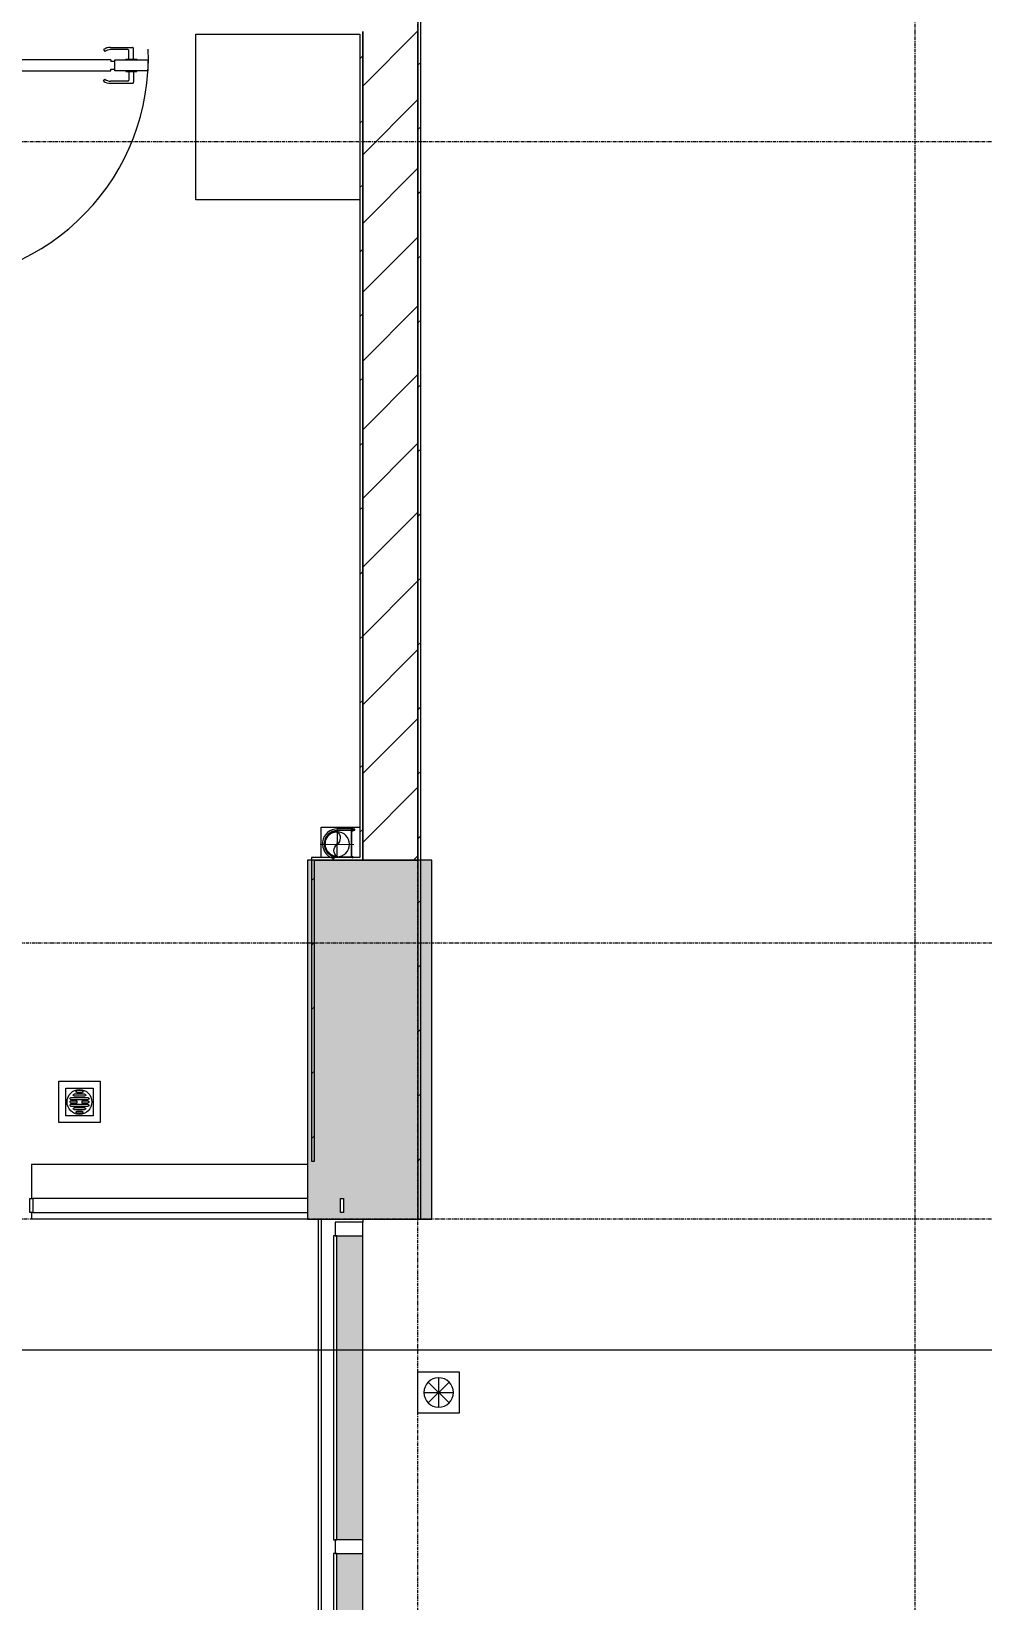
# Model space of a CAD drawing. Header units: millimetres. Extents: x 5356 to 209803, y -16346 to 109894.
# Drawn here: x 115053 to 118497, y 23157 to 28837 of the extents above; entities that cross this region are included whole.
import ezdxf

# ---------------------------------------------------------------- set-up
doc = ezdxf.new("R2010")
doc.units = ezdxf.units.MM
doc.linetypes.add('Grid Line', pattern=[22.225, 12.7, -3.175, 3.175, -3.175])
doc.linetypes.add('IMPORT-CENTER _3_', pattern=[10.16, 6.35, -1.27, 1.27, -1.27])
for name, color, linetype, lineweight in [('0-1', 7, 'Continuous', 5), ('A-ANNO-DIMS', 211, 'Continuous', 9), ('A-ANNO-DIMS-220', 211, 'Continuous', 9), ('A-DETL-GENF-1', 9, 'Continuous', 9), ('A-DOOR-1', 9, 'Continuous', 9), ('A-FLOR', 192, 'Continuous', 9), ('A-FLOR-HRAL-1', 9, 'Continuous', 9), ('A-GLAZ-CURT', 52, 'Continuous', 9), ('A-GLAZ-CWMG', 51, 'Continuous', 9), ('A-GLAZ-CWMG-1', 51, 'Continuous', 18), ('A-WALL', 113, 'Continuous', 9), ('A-WALL-2', 9, 'Continuous', 9), ('A-WALL-3', 113, 'Continuous', 18), ('A-WALL-PATT-2', 9, 'Continuous', 9), ('A-WALL-PATT-3', 111, 'Continuous', 9), ('G-IMPT', 8, 'Continuous', 9), ('G-IMPT-1', 9, 'Continuous', 9), ('G-IMPT-2', 8, 'IMPORT-CENTER _3_', 9), ('I-FURN-1', 9, 'Continuous', 9), ('I-WALL-1', 253, 'Continuous', 18), ('I-WALL-3', 2, 'Continuous', 18), ('M-EQPM', 50, 'Continuous', 9), ('S-COLS-1', 254, 'Continuous', 5), ('S-COLS-2', 253, 'Continuous', 18), ('S-GRID-1', 1, 'Grid Line', 9)]:
    doc.layers.add(name, color=color, linetype=linetype, lineweight=lineweight)
doc.styles.add('Arial_2', font='arial_0.ttf', dxfattribs={"width": 0.9, "height": 660})
doc.dimstyles.new('1_Dim_chi_tiet_khu_đất_2', dxfattribs={"dimscale": 304.8, "dimtxt": 673.371204, "dimasz": 0.866142, "dimexe": 0.721785, "dimexo": 0.0625, "dimgap": 0.072178, "dimtad": 1, "dimdec": 0, "dimrnd": 5, "dimzin": 0, "dimdsep": 46, "dimtxsty": 'Arial_2', "dimblk1": 'OBLIQUE', "dimblk2": 'OBLIQUE', "dimsah": 1, "dimcen": 0.09, "dimdle": 0.721785, "dimazin": 0, "dimtfac": 1, "dimtdec": 4, "dimtix": 1, "dimtmove": 0, "dimatfit": 3, "dimfxl": 2.165354, "dimfxlon": 1, "dimtvp": 1, "dimtolj": 1, "dimtzin": 0, "dimarcsym": 2})
pattern_1 = [(45, (0, 0), (-116.67262, 116.67262), [])]

# ---------------------------------------------------------------- blocks, each defined once
blk = doc.blocks.new('NCV_TKTC_KET CAU_rvt-1-TKCS_MB ĐỊNH VỊ MỐC TỌA ĐỘ CÔNG TRÌNH')
at = {"layer": 'S-COLS-1'}
h = blk.add_hatch(color=256, dxfattribs=at)
h.paths.add_polyline_path([(116502.6, 24536.9), (116502.6, 25836.9), (116052.6, 25836.9), (116052.6, 24536.9), (116182.6, 24536.9)])
h.paths.add_polyline_path([(116182.6, 24561.9), (116172.6, 24561.9), (116172.6, 24611.9), (116182.6, 24611.9)])
at = {"layer": 'S-COLS-2'}
for p, q in [((116502.6, 25836.9), (116052.6, 25836.9)), ((116052.6, 25836.9), (116052.6, 24536.9)), ((116502.6, 24536.9), (116502.6, 25836.9)), ((116052.6, 24536.9), (116502.6, 24536.9))]:
    blk.add_line(p, q, dxfattribs=at)
blk = doc.blocks.new('MAY GIAT - MAY GIAT_dwg-V5-TKCS_MB ĐỊNH VỊ MỐC TỌA ĐỘ CÔNG TRÌNH')
at = {"layer": 'G-IMPT-1', "flags": 128}
blk.add_lwpolyline([(5, 596.6), (5, 2.3), (605, 2.3), (605, 596.6)], dxfattribs=at)
blk = doc.blocks.new('MAY GIAT - MAY GIAT-401071-TKCS_MB ĐỊNH VỊ MỐC TỌA ĐỘ CÔNG TRÌNH')
at = {"layer": 'I-FURN-1'}
for p, q in [((5, -2.3), (605, -2.3)), ((5, -596.6), (5, -2.3)), ((605, -2.3), (605, -596.6))]:
    blk.add_line(p, q, dxfattribs=at)
at = {"extrusion": (0, 0, -1), "zscale": -1, "rotation": 180}
blk.add_blockref('MAY GIAT - MAY GIAT_dwg-V5-TKCS_MB ĐỊNH VỊ MỐC TỌA ĐỘ CÔNG TRÌNH', (0, 0), dxfattribs=at)
blk = doc.blocks.new('Railing - 50 x 10mm-457210-TKCS_MB ĐỊNH VỊ MỐC TỌA ĐỘ CÔNG TRÌNH')
at = {"layer": 'A-FLOR-HRAL-1'}
for p, q in [((25, 5), (-25, 5)), ((-25, 5), (-25, -5)), ((25, -5), (25, 5)), ((-25, -5), (25, -5))]:
    blk.add_line(p, q, dxfattribs=at)
blk = doc.blocks.new('Railing - Railing-641380-TKCS_MB ĐỊNH VỊ MỐC TỌA ĐỘ CÔNG TRÌNH')
at = {"layer": 'A-FLOR-HRAL-1'}
for p, q in [((93144.1, 15351.2), (92149.1, 15351.2)), ((92149.1, 15301.2), (93144.1, 15301.2))]:
    blk.add_line(p, q, dxfattribs=at)
at = {"extrusion": (0, 0, -1), "zscale": -1, "rotation": 90.00000000000072}
for p in [(-92144.1, 15326.2), (-93269.1, 15326.2)]:
    blk.add_blockref('Railing - 50 x 10mm-457210-TKCS_MB ĐỊNH VỊ MỐC TỌA ĐỘ CÔNG TRÌNH', p, dxfattribs=at)
blk = doc.blocks.new('DOOR_CW_01 CANH MO-PANEL KINH - DIG_01-900x2200-CỬA NHÔM KÍNH-400868-TKCS_MB ĐỊNH VỊ MỐC TỌA ĐỘ CÔNG TRÌNH')
at = {"layer": 'A-DETL-GENF-1'}
for p, q in [((-397, 872), (-357, 872)), ((-397, 752), (-397, 872)), ((-357, 872), (-357, 752)), ((-442, 737), (-442, 816.5)), ((-399, 820.5), (-438, 820.5)), ((-434, 799.5), (-434, 737)), ((-399, 803.5), (-430, 803.5)), ((-399, 831.8), (-397, 831.8)), ((-399, 792.2), (-399, 831.8)), ((-397, 792.2), (-397, 831.8)), ((-357, 792.2), (-357, 831.8)), ((-355, 831.8), (-357, 831.8)), ((-355, 792.2), (-355, 831.8)), ((-355, 820.5), (-316, 820.5)), ((-355, 803.5), (-324, 803.5)), ((-320, 799.5), (-320, 737)), ((-312, 737), (-312, 816.5)), ((-397, 792.2), (-399, 792.2)), ((-357, 752), (-397, 752)), ((-363, 752), (-391, 752)), ((-391, 752), (-391, 738)), ((-363, 738), (-363, 752)), ((-357, 792.2), (-355, 792.2)), ((-433.9, 711.2), (-427.3, 715.8)), ((-397, 738), (-391, 738)), ((-397, 738), (-397, 196)), ((-357, 738), (-363, 738)), ((-357, 196), (-357, 738)), ((-320.1, 711.2), (-326.7, 715.8)), ((-397, 196), (-391, 196)), ((-357, 182), (-397, 182)), ((-397, 182), (-397, 62)), ((-391, 196), (-391, 182)), ((-391, 182), (-363, 182)), ((-357, 196), (-363, 196)), ((-363, 182), (-363, 196)), ((-357, 62), (-357, 182)), ((-397, 62), (-357, 62))]:
    blk.add_line(p, q, dxfattribs=at)
blk.add_circle((-407, 60), 10, dxfattribs=at)
for centre, radius, start, end in [((-407, 60), 814, 360, 92), ((-438, 816.5), 4, 90, 180), ((-430, 799.5), 4, 90, 180), ((-324, 799.5), 4, 360, 90), ((-316, 816.5), 4, 0, 90), ((-397, 737), 45, 180, 215), ((-397, 737), 37, 180, 215), ((-357, 737), 37, 325, 0), ((-357, 737), 45, 325, 0)]:
    blk.add_arc(centre, radius, start, end, dxfattribs=at)
at = {"layer": 'A-DOOR-1'}
for p, q in [((-410, 50), (-450, 50)), ((-450, 50), (-450, -50)), ((-410, 0), (-410, 50)), ((-400, 0), (-410, 0)), ((-407, 50), (-382, 50)), ((-400, -50), (-400, 0)), ((410, 0), (400, 0)), ((400, 0), (400, -50)), ((450, 50), (410, 50)), ((410, 50), (410, 0)), ((450, -50), (450, 50)), ((-450, -50), (-400, -50)), ((400, -50), (450, -50))]:
    blk.add_line(p, q, dxfattribs=at)
blk = doc.blocks.new('NCV_TKTC_TANG 1_rvt-1-TKCS_MB ĐỊNH VỊ MỐC TỌA ĐỘ CÔNG TRÌNH')
at = {"layer": 'A-WALL-PATT-2'}
h = blk.add_hatch(dxfattribs=at)
h.set_pattern_fill('FP_3', color=256, style=0, pattern_type=2)
h.set_pattern_definition(pattern_1)
h.paths.add_polyline_path([(116252.6, 25836.9), (116252.6, 28836.9), (116242.6, 28836.9), (116242.6, 25836.9)])
h = blk.add_hatch(dxfattribs=at)
h.set_pattern_fill('FP_3', color=256, style=0, pattern_type=2)
h.set_pattern_definition(pattern_1)
h.paths.add_polyline_path([(116067.6, 25836.9), (116242.6, 25836.9), (116242.6, 25846.9), (116067.6, 25846.9)])
h = blk.add_hatch(dxfattribs=at)
h.set_pattern_fill('FP_3', color=256, style=0, pattern_type=2)
h.set_pattern_definition(pattern_1)
h.paths.add_polyline_path([(116077.6, 24746.9), (116077.6, 25836.9), (116067.6, 25836.9), (116067.6, 24746.9)])
at = {"layer": 'A-WALL-2'}
for p, q in [((115052.9, 24736.9), (116052.6, 24736.9)), ((115052.9, 24736.9), (115052.9, 24611.9)), ((115052.9, 24561.9), (115052.9, 24536.9)), ((116052.6, 24536.9), (115052.9, 24536.9))]:
    blk.add_line(p, q, dxfattribs=at)
at = {"layer": 'I-WALL-1'}
for p, q in [((116242.6, 28826.9), (116242.6, 25846.9)), ((116252.6, 25836.9), (116252.6, 28836.9)), ((116242.6, 25846.9), (116067.6, 25846.9)), ((116067.6, 25846.9), (116067.6, 25836.9)), ((116067.6, 25836.9), (116067.6, 24746.9)), ((116077.6, 25836.9), (116242.6, 25836.9)), ((116077.6, 24746.9), (116077.6, 25836.9)), ((116242.6, 25836.9), (116252.6, 25836.9)), ((116067.6, 24746.9), (116077.6, 24746.9))]:
    blk.add_line(p, q, dxfattribs=at)
at = {"layer": 'A-DOOR-1', "rotation": 270.0000000000003}
blk.add_blockref('DOOR_CW_01 CANH MO-PANEL KINH - DIG_01-900x2200-CỬA NHÔM KÍNH-400868-TKCS_MB ĐỊNH VỊ MỐC TỌA ĐỘ CÔNG TRÌNH', (114602.6, 28336.9), dxfattribs=at)
at = {"layer": 'A-FLOR-HRAL-1'}
blk.add_blockref('Railing - Railing-641380-TKCS_MB ĐỊNH VỊ MỐC TỌA ĐỘ CÔNG TRÌNH', (22908.5, 9260.7), dxfattribs=at)
at = {"layer": 'I-FURN-1', "rotation": 89.9999999999998}
blk.add_blockref('MAY GIAT - MAY GIAT-401071-TKCS_MB ĐỊNH VỊ MỐC TỌA ĐỘ CÔNG TRÌNH', (115645.9, 28222), dxfattribs=at)
blk = doc.blocks.new('System Panel - Glazed-1453213-TKCS_MB ĐỊNH VỊ MỐC TỌA ĐỘ CÔNG TRÌNH')
at = {"layer": 'A-GLAZ-CURT'}
for p, q in [((550, 6), (-550, 6)), ((-550, 6), (-550, -6)), ((550, -6), (550, 6)), ((-550, -6), (550, -6))]:
    blk.add_line(p, q, dxfattribs=at)
blk = doc.blocks.new('System Panel - Glazed-1286806-TKCS_MB ĐỊNH VỊ MỐC TỌA ĐỘ CÔNG TRÌNH')
at = {"layer": 'A-GLAZ-CURT'}
for p, q in [((575, 6), (-575, 6)), ((-575, 6), (-575, -6)), ((575, -6), (575, 6)), ((-575, -6), (575, -6))]:
    blk.add_line(p, q, dxfattribs=at)
blk = doc.blocks.new('Rectangular Mullion - 50 x 100mm-1453209-TKCS_MB ĐỊNH VỊ MỐC TỌA ĐỘ CÔNG TRÌNH')
at = {"layer": 'A-GLAZ-CWMG'}
blk.add_hatch(color=256, dxfattribs=at).paths.add_polyline_path([(116252.6, 23376.9), (116252.6, 24476.9), (116158.6, 24476.9), (116158.6, 23376.9)])
blk.add_line((116252.6, 23376.9), (116252.6, 24476.9), dxfattribs=at)
blk = doc.blocks.new('Rectangular Mullion - 50 x 100mm-1286802-TKCS_MB ĐỊNH VỊ MỐC TỌA ĐỘ CÔNG TRÌNH')
at = {"layer": 'A-GLAZ-CWMG'}
blk.add_hatch(color=256, dxfattribs=at).paths.add_polyline_path([(116158.6, 22176.9), (116252.6, 22176.9), (116252.6, 23326.9), (116158.6, 23326.9), (116158.6, 23104.4)])
blk.add_line((116252.6, 22176.9), (116252.6, 23326.9), dxfattribs=at)
blk = doc.blocks.new('Rectangular Mullion - 50 x 100mm-1286811-TKCS_MB ĐỊNH VỊ MỐC TỌA ĐỘ CÔNG TRÌNH')
at = {"layer": 'A-GLAZ-CWMG-1'}
for p, q in [((0, 0), (-50, 0)), ((-50, 0), (-50, -100)), ((0, -100), (0, 0)), ((-50, -100), (0, -100))]:
    blk.add_line(p, q, dxfattribs=at)
blk = doc.blocks.new('Rectangular Mullion - 50 x 100mm-1286804-TKCS_MB ĐỊNH VỊ MỐC TỌA ĐỘ CÔNG TRÌNH')
at = {"layer": 'A-GLAZ-CWMG-1'}
for p, q in [((-25, 0), (25, 0)), ((-25, -100), (-25, 0)), ((25, 0), (25, -100)), ((25, -100), (-25, -100))]:
    blk.add_line(p, q, dxfattribs=at)
blk = doc.blocks.new('TKTC_XREF_251221_MB TANG 1 - TKTC_XREF_260130_MB TANG 1_dwg_FD-4202110-TKCS_MB ĐỊNH VỊ MỐC TỌA ĐỘ CÔNG TRÌNH')
at = {"layer": 'G-IMPT'}
for p, q in [((53.3, 0), (-53.3, 0)), ((-37.7, 37.7), (37.7, -37.7)), ((37.7, 37.7), (-37.7, -37.7)), ((0, 53.3), (0, -53.3))]:
    blk.add_line(p, q, dxfattribs=at)
at = {"layer": 'G-IMPT', "flags": 128}
blk.add_lwpolyline([(-75, -75), (75, -75), (75, 75), (-75, 75)], close=True, dxfattribs=at)
at = {"layer": 'G-IMPT'}
blk.add_circle((0, 0), 53.3, dxfattribs=at)
blk = doc.blocks.new('TKTC_XREF_251221_MB TANG 1 - TKTC_XREF_260130_MB TANG 1_dwg_THU NUOC - THU NUOC-444531-TKCS_MB TẦNG 1-4202124-TKCS_MB ĐỊNH VỊ MỐC TỌA ĐỘ CÔNG TRÌNH')
at = {"layer": 'M-EQPM'}
for p, q in [((-23.3, 10.8), (40.9, 10.8)), ((40.9, 4.8), (-23.3, 4.8)), ((-11, 23.3), (28.5, 23.3)), ((28.5, 17.3), (-11, 17.3)), ((-1.1, 35.6), (18.5, 35.6)), ((18.5, 29.6), (-1.1, 29.6)), ((-23.3, -13.6), (40.9, -13.6)), ((40.9, -19.6), (-23.3, -19.6)), ((-11, -26.1), (28.5, -26.1)), ((28.5, -32.1), (-11, -32.1)), ((-1.1, -38.5), (18.5, -38.5)), ((18.5, -44.5), (-1.1, -44.5))]:
    blk.add_line(p, q, dxfattribs=at)
at = {"layer": 'M-EQPM', "flags": 128}
for points in [[(83.7, -79.4), (83.7, 70.6), (-66.3, 70.6), (-66.3, -79.4)], [(58.7, -54.4), (58.7, 45.6), (-41.3, 45.6), (-41.3, -54.4)]]:
    blk.add_lwpolyline(points, close=True, dxfattribs=at)
for points in [[(-23.3, -1.2), (0.7, -1.2), (0.7, -7.2), (-23.3, -7.2)], [(40.9, -7.2), (16.7, -7.2), (16.7, -1.2), (40.9, -1.2)]]:
    blk.add_lwpolyline(points, dxfattribs=at)
at = {"layer": 'M-EQPM'}
for centre, radius, start, end in [((8.7, -4.4), 45, 360, 180), ((8.7, -4.4), 45, 360, 180), ((-23.3, 7.8), 3, 90, 270), ((-11, 20.3), 3, 90, 270), ((-1.1, 32.6), 3, 90, 270), ((18.5, 32.6), 3, 270, 90), ((28.5, 20.3), 3, 270, 90), ((40.9, 7.8), 3, 270, 90), ((8.7, -4.4), 45, 180, 360), ((8.7, -4.4), 45, 180, 360), ((-23.3, -4.2), 3, 90, 270), ((-23.3, -16.6), 3, 90, 270), ((-11, -29.1), 3, 90, 270), ((-1.1, -41.5), 3, 90, 270), ((18.5, -41.5), 3, 270, 90), ((28.5, -29.1), 3, 270, 90), ((40.9, -4.2), 3, 270, 90), ((40.9, -16.6), 3, 270, 90)]:
    blk.add_arc(centre, radius, start, end, dxfattribs=at)
blk = doc.blocks.new('TKTC_XREF_251221_MB TANG 1 - TKTC_XREF_260130_MB TANG 1_dwg_CUM U_DN100-V289-TKCS_MB ĐỊNH VỊ MỐC TỌA ĐỘ CÔNG TRÌNH')
at = {"layer": 'G-IMPT'}
blk.add_hatch(color=256, dxfattribs=at).paths.add_polyline_path([(0, 61), (0, 57), (14.8, 55.1), (28.5, 49.4), (40.3, 40.3), (49.4, 28.5), (55.1, 14.8), (57, 0), (55.1, -14.8), (49.4, -28.5), (40.3, -40.3), (28.5, -49.4), (14.8, -55.1), (0, -57), (0, -61), (15.8, -58.9), (30.5, -52.8), (43.1, -43.1), (52.8, -30.5), (58.9, -15.8), (61, 0), (58.9, 15.8), (52.8, 30.5), (43.1, 43.1), (30.5, 52.8), (15.8, 58.9)])
for p, q in [((-66.9, 62.1), (-71.7, 62.1)), ((-71.7, 59.2), (-66.9, 59.2)), ((-79.1, -63.4), (-79.1, -66.6)), ((-76.6, -63.4), (-76.6, -66.6)), ((-74.6, -63.4), (-74.6, -66.6)), ((-72.7, -60.7), (-72.7, -69.3)), ((-66.9, -62.1), (-71.7, -62.1)), ((-66.9, -67.9), (-71.7, -67.9)), ((-65, -69), (0, -69))]:
    blk.add_line(p, q, dxfattribs=at)
at = {"layer": 'G-IMPT', "flags": 128}
for points in [[(-65, 62.2), (-65, 57.3), (-66.9, 57.3), (-66.9, 59.2)], [(-65, 61), (0, 61), (0, 57)], [(-72.7, -62.4), (-78.1, -62.4), (-78.1, -67.6), (-72.7, -67.6)], [(-71.7, -70.8), (-66.9, -70.8), (-66.9, -59.2), (-71.7, -59.2)], [(-66.9, -59.2), (-66.9, -57.3), (-65, -57.3), (-65, -72.7), (-66.9, -72.7), (-66.9, -70.8)], [(-65, -61), (0, -61), (0, -57)]]:
    blk.add_lwpolyline(points, dxfattribs=at)
at = {"layer": 'G-IMPT'}
for centre, radius, start, end in [((-71.1, 60.7), 1.56, 112.61986, 247.38014), ((0, 0), 69, 270, 74.95922), ((0, 0), 61, 270, 90), ((0, 0), 57, 270, 90), ((-78.1, -63.4), 0.96, 90, 180), ((-78.1, -66.6), 0.96, 180, 270), ((-71.1, -60.7), 1.56, 112.61986, 247.38014), ((-67.9, -65), 4.8, 143.1301, 216.8699), ((-71.1, -69.3), 1.56, 112.61986, 247.38014)]:
    blk.add_arc(centre, radius, start, end, dxfattribs=at)
blk = doc.blocks.new('TKTC_XREF_251221_MB TANG 1 - TKTC_XREF_260130_MB TANG 1_dwg_$cc-V290-TKCS_MB ĐỊNH VỊ MỐC TỌA ĐỘ CÔNG TRÌNH')
at = {"layer": 'G-IMPT'}
blk.add_circle((0, 0), 0.5, dxfattribs=at)
for centre, radius, start, end in [((0, 0), 0.5, 90, 270), ((0.188, 0.25), 0.313, 126.8699, 233.1301), ((-0.188, -0.25), 0.313, 306.8699, 53.1301)]:
    blk.add_arc(centre, radius, start, end, dxfattribs=at)
at = {"layer": 'G-IMPT-2'}
for p, q in [((-0.673, 0), (0.673, 0)), ((0, -0.673), (0, 0.527))]:
    blk.add_line(p, q, dxfattribs=at)
blk = doc.blocks.new('TKTC_XREF_251221_MB TANG 1 - TKTC_XREF_260130_MB TANG 1_dwg-4202109-TKCS_MB ĐỊNH VỊ MỐC TỌA ĐỘ CÔNG TRÌNH')
at = {"layer": 'G-IMPT'}
blk.add_line((-87049.1, -376809.7), (-87049.1, -379859.7), dxfattribs=at)
at = {"layer": 'G-IMPT', "flags": 128}
for points in [[(-87049.1, -375499.7), (-87049.1, -375390.4), (-86939.2, -375390.4), (-86939.2, -375499.7)], [(-86939.2, -375499.7), (-86939.2, -375390.1), (-86909.1, -375390.1)]]:
    blk.add_lwpolyline(points, dxfattribs=at)
at = {"extrusion": (0, 0, -1), "xscale": 90.00000000005102, "yscale": 90.00000000005102, "zscale": -90.00000000005102, "rotation": 180.3740267799382}
blk.add_blockref('TKTC_XREF_251221_MB TANG 1 - TKTC_XREF_260130_MB TANG 1_dwg_$cc-V290-TKCS_MB ĐỊNH VỊ MỐC TỌA ĐỘ CÔNG TRÌNH', (86992, -375452.3), dxfattribs=at)
at = {"xscale": 0.7894736842105242, "yscale": 0.7894736842105242, "zscale": 0.7894736842105242, "rotation": 180}
blk.add_blockref('TKTC_XREF_251221_MB TANG 1 - TKTC_XREF_260130_MB TANG 1_dwg_CUM U_DN100-V289-TKCS_MB ĐỊNH VỊ MỐC TỌA ĐỘ CÔNG TRÌNH', (-86990.5, -375450.6), dxfattribs=at)
at = {"extrusion": (0, 0, -1), "zscale": -1}
for name, p in [('TKTC_XREF_251221_MB TANG 1 - TKTC_XREF_260130_MB TANG 1_dwg_THU NUOC - THU NUOC-444531-TKCS_MB TẦNG 1-4202124-TKCS_MB ĐỊNH VỊ MỐC TỌA ĐỘ CÔNG TRÌNH', (87916, -376380.4)), ('TKTC_XREF_251221_MB TANG 1 - TKTC_XREF_260130_MB TANG 1_dwg_FD-4202110-TKCS_MB ĐỊNH VỊ MỐC TỌA ĐỘ CÔNG TRÌNH', (86624.2, -377436.7))]:
    blk.add_blockref(name, p, dxfattribs=at)
blk = doc.blocks.new('TKTC_XREF_251221_MB TANG 1 - TKTC_XREF_251221_MB TANG 1-2038492-TKCS_MB ĐỊNH VỊ MỐC TỌA ĐỘ CÔNG TRÌNH')
blk.add_blockref('TKTC_XREF_251221_MB TANG 1 - TKTC_XREF_260130_MB TANG 1_dwg-4202109-TKCS_MB ĐỊNH VỊ MỐC TỌA ĐỘ CÔNG TRÌNH', (169499.1, 384109.7))
blk = doc.blocks.new('DIMBLOCK7-TKCS_MB ĐỊNH VỊ MỐC TỌA ĐỘ CÔNG TRÌNH')
at = {"layer": 'A-ANNO-DIMS-220'}
for p, q in [((33652.6, 24724.5), (33652.6, 23844.5)), ((33652.6, 24064.5), (33652.6, 24724.5)), ((127252.6, 24724.5), (127252.6, 23844.5)), ((127252.6, 24064.5), (127252.6, 24724.5)), ((33432.6, 24064.5), (127472.6, 24064.5))]:
    blk.add_line(p, q, dxfattribs=at)
at = {"layer": 'A-ANNO-DIMS-220', "lineweight": 25}
for p, q in [((33652.6, 24064.5), (33784.6, 24196.5)), ((127252.6, 24064.5), (127384.6, 24196.5)), ((33652.6, 24064.5), (33520.6, 23932.5)), ((127252.6, 24064.5), (127120.6, 23932.5))]:
    blk.add_line(p, q, dxfattribs=at)
at = {"layer": 'A-ANNO-DIMS-220', "color": 0, "insert": (79313, 24943.3), "char_height": 660, "width": 2734.923, "attachment_point": 1, "line_spacing_factor": 0.941778, "style": 'Arial_2'}
blk.add_mtext('93600', dxfattribs=at)
blk = doc.blocks.new('_Oblique')
at = {"color": 0, "linetype": 'ByBlock', "lineweight": -2}
blk.add_line((-0.5, -0.5), (0.5, 0.5), dxfattribs=at)

msp = doc.modelspace()

# ---------------------------------------------------------------- hatches: boundary and pattern name
at = {"layer": 'A-WALL-PATT-3'}
h = msp.add_hatch(dxfattribs=at)
h.set_pattern_fill('FP_8', color=256, style=0, pattern_type=2)
h.set_pattern_definition(pattern_1)
h.paths.add_polyline_path([(116462.6, 24536.8), (116462.6, 33536.9), (116452.6, 33536.9), (116452.6, 24536.8)])
h = msp.add_hatch(dxfattribs=at)
h.set_pattern_fill('FP_1', color=256, style=0, pattern_type=2)
h.set_pattern_definition([(45, (0, 0), (-124.4508, 124.4508), [])])
h.paths.add_polyline_path([(116452.6, 25836.9), (116452.6, 28836.9), (116252.6, 28836.9), (116252.6, 25836.9)])
h.paths.add_polyline_path([(116452.6, 29036.9), (116452.6, 32237), (116252.6, 32237), (116252.6, 29036.9)])

# ---------------------------------------------------------------- linework, layer by layer
at = {"layer": 'A-FLOR'}
msp.add_line((116252.6, 24536.9), (116252.6, 24526.9), dxfattribs=at)
at = {"layer": 'A-WALL'}
for p, q in [((116092.6, 17226.9), (116092.6, 24536.9)), ((116102.6, 24536.9), (116102.6, 21486.9))]:
    msp.add_line(p, q, dxfattribs=at)
at = {"layer": 'A-WALL-3'}
for p, q in [((116252.6, 28836.9), (116252.6, 25836.9)), ((116452.6, 25836.9), (116452.6, 28836.9)), ((116252.6, 25836.9), (116452.6, 25836.9))]:
    msp.add_line(p, q, dxfattribs=at)
at = {"layer": 'I-WALL-3'}
for p, q in [((116452.6, 33546.9), (116452.6, 24536.8)), ((116462.6, 24536.8), (116462.6, 33536.9))]:
    msp.add_line(p, q, dxfattribs=at)
at = {"layer": 'S-GRID-1'}
for p, q in [((116452.6, 20960.6), (116452.6, 80482.7)), ((118252.6, 20960.6), (118252.6, 80482.7)), ((131551.8, 28436.9), (29351.8, 28436.9)), ((128757.8, 25536.9), (32145.8, 25536.9)), ((131551.8, 24536.9), (29351.8, 24536.9))]:
    msp.add_line(p, q, dxfattribs=at)

# ---------------------------------------------------------------- block references
at = {"layer": '0-1'}
for name in ['NCV_TKTC_KET CAU_rvt-1-TKCS_MB ĐỊNH VỊ MỐC TỌA ĐỘ CÔNG TRÌNH', 'NCV_TKTC_TANG 1_rvt-1-TKCS_MB ĐỊNH VỊ MỐC TỌA ĐỘ CÔNG TRÌNH']:
    msp.add_blockref(name, (0, 0), dxfattribs=at)
at = {"layer": 'A-GLAZ-CURT', "rotation": 269.9999999999998}
for name, p in [('System Panel - Glazed-1453213-TKCS_MB ĐỊNH VỊ MỐC TỌA ĐỘ CÔNG TRÌNH', (116152.6, 23926.9)), ('System Panel - Glazed-1286806-TKCS_MB ĐỊNH VỊ MỐC TỌA ĐỘ CÔNG TRÌNH', (116152.6, 22751.9))]:
    msp.add_blockref(name, p, dxfattribs=at)
at = {"layer": 'A-GLAZ-CWMG', "rotation": 89.99999999999986}
msp.add_blockref('Rectangular Mullion - 50 x 100mm-1286811-TKCS_MB ĐỊNH VỊ MỐC TỌA ĐỘ CÔNG TRÌNH', (116152.6, 24526.9), dxfattribs=at)
at = {"layer": 'A-GLAZ-CWMG'}
for name in ['Rectangular Mullion - 50 x 100mm-1453209-TKCS_MB ĐỊNH VỊ MỐC TỌA ĐỘ CÔNG TRÌNH', 'Rectangular Mullion - 50 x 100mm-1286802-TKCS_MB ĐỊNH VỊ MỐC TỌA ĐỘ CÔNG TRÌNH']:
    msp.add_blockref(name, (0, 0), dxfattribs=at)
at = {"layer": 'A-GLAZ-CWMG', "extrusion": (0, 0, -1), "rotation": 270.0000000000002}
msp.add_blockref('Rectangular Mullion - 50 x 100mm-1286804-TKCS_MB ĐỊNH VỊ MỐC TỌA ĐỘ CÔNG TRÌNH', (-116152.6, 23351.9), dxfattribs=at)
at = {"layer": 'M-EQPM'}
msp.add_blockref('TKTC_XREF_251221_MB TANG 1 - TKTC_XREF_251221_MB TANG 1-2038492-TKCS_MB ĐỊNH VỊ MỐC TỌA ĐỘ CÔNG TRÌNH', (33652.6, 17236.9), dxfattribs=at)

# ---------------------------------------------------------------- dimensions: what is measured, and where the dimension line sits
at = {"layer": 'A-ANNO-DIMS'}
dim = msp.add_linear_dim(base=(127252.6, 24064.5), p1=(33652.6, 24724.5), p2=(127252.6, 24724.5), dimstyle='1_Dim_chi_tiet_khu_đất_2', override={"dimpost": '<>', "dimfxl": 93600}, dxfattribs=at)
dim.commit()
dim.dimension.update_dxf_attribs({"geometry": 'DIMBLOCK7-TKCS_MB ĐỊNH VỊ MỐC TỌA ĐỘ CÔNG TRÌNH', "text_midpoint": (80452.6, 24423.7)})

doc.saveas('drawing.dxf')
